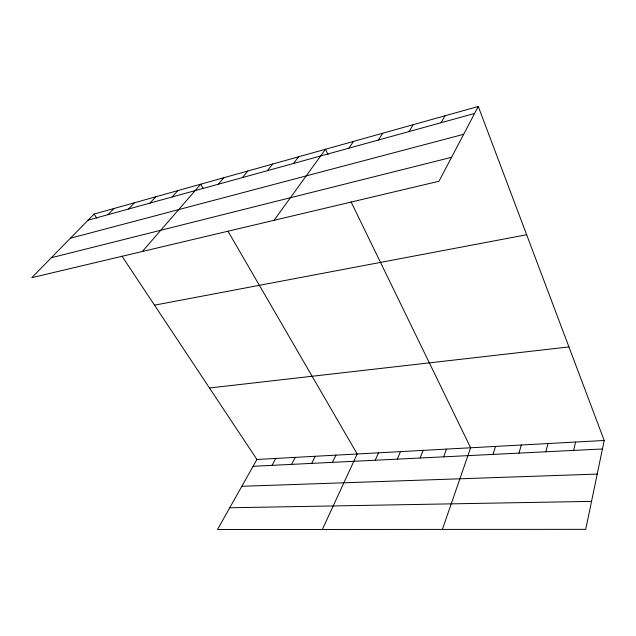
<?xml version="1.0" encoding="UTF-8"?>
<svg xmlns="http://www.w3.org/2000/svg" width="636" height="636" viewBox="0 0 636 636"><rect width="100%" height="100%" fill="white"/><g stroke="black" fill="none" stroke-linecap="round" stroke-linejoin="round"><path stroke-width="0.95" d="M604.2 440.47L585.732 529.351L217.504 529.534L256.912 459.47L604.2 440.47L478.28 106.466L94.056 214.078L31.8 277.67L438.983 181.252L478.28 106.466M573.632 450.399L575.62 442.028M545.831 451.783L548.025 443.538M518.976 453.11L521.353 445.001M493.011 454.398L495.571 446.408M442.386 529.422L470.632 447.776L351.064 201.874M443.61 456.847L446.488 449.096M420.094 458.015L423.107 450.375M397.309 459.144L400.449 451.616M375.224 460.241L378.492 452.816M322.349 529.478L357.194 453.985L228.078 231.377M332.421 462.364L335.911 455.145M311.688 463.39L315.265 456.274M291.566 464.383L295.239 457.371M272.033 465.353L275.793 458.437M441.074 122.724L445.033 115.784M408.996 131.58L413.217 124.688M378.285 140.063L382.745 133.226M348.854 148.188L353.521 141.407M274.076 220.295L325.481 149.261L328.049 154.548M293.522 163.468L298.554 156.806M267.486 170.655L272.669 164.056M242.443 177.563L247.778 171.028M218.355 184.217L223.808 177.738M142.369 251.482L200.722 184.202L203.21 188.495M172.133 196.985L177.81 190.625M149.961 203.107L155.725 196.81M128.583 209.005L134.435 202.773M107.969 214.698L113.892 208.521M88.07 220.191L474.607 113.462M70.437 238.206L463.652 134.307M51.325 257.723L451.568 157.307M154.508 305.161L526.64 234.748M209.475 387.992L568.934 346.922M253.072 466.291L602.435 448.976M241.823 486.294L597.212 474.082M229.739 507.774L591.544 501.375M94.056 214.078L96.791 218.196M121.953 256.109L256.912 459.47"/></g></svg>
